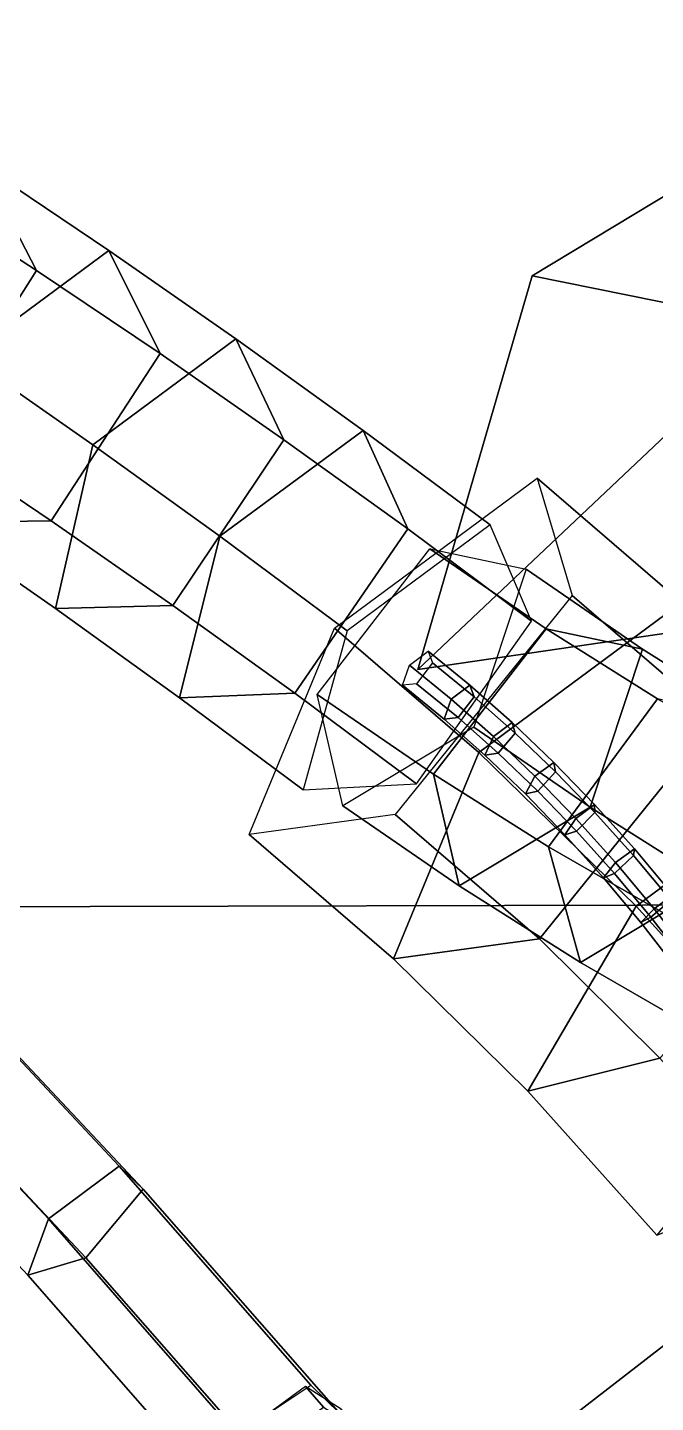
# Model space of a CAD drawing. Header units: metres. Extents: x -219 to 389, y -251 to 301.
# Drawn here: x 182.34 to 194.3, y -8.87 to 17.31 of the extents above; entities that cross this region are included whole.
import ezdxf

# ---------------------------------------------------------------- set-up
doc = ezdxf.new("R2010")
doc.units = ezdxf.units.M

msp = doc.modelspace()

# ---------------------------------------------------------------- linework, layer by layer
at = {"layer": 'Breeder_1InfInt', "color": 3}
for points in [[(186.2427, -9.5873, 644.2787), (186.5888, -9.9828, 644.017), (187.9809, -8.9605, 644.313), (187.6348, -8.565, 644.5747)], [(187.6348, -8.565, 644.5747), (187.9809, -8.9605, 644.313), (188.6609, -9.3947, 645.8686), (188.3148, -8.9992, 646.1303)]]:
    msp.add_3dface(points, dxfattribs=at)
at = {"layer": 'Breeder_1Pdncle', "color": 3}
for points in [[(178.8586, -1.2363, 649.1536), (182.7423, -5.3774, 646.9498), (184.0909, -4.3697, 647.4361), (180.1407, -0.16, 649.6718)], [(180.1407, -0.16, 649.6718), (184.0909, -4.3697, 647.4361), (184.5452, -4.8103, 649.0701), (180.4867, -0.489, 651.3578)], [(180.4867, -0.489, 651.3578), (184.5452, -4.8103, 649.0701), (183.4534, -6.1156, 649.5988), (179.3949, -1.7943, 651.8865)], [(178.4003, -2.2406, 650.5145), (182.3506, -6.4503, 648.2788), (182.7423, -5.3774, 646.9498), (178.8586, -1.2363, 649.1536)], [(179.3949, -1.7943, 651.8865), (183.4534, -6.1156, 649.5988), (182.3506, -6.4503, 648.2788), (178.4003, -2.2406, 650.5145)], [(182.7423, -5.3774, 646.9498), (186.3287, -9.4792, 644.2291), (187.7392, -8.5397, 644.6747), (184.0909, -4.3697, 647.4361)], [(184.0909, -4.3697, 647.4361), (187.7392, -8.5397, 644.6747), (188.2943, -9.0915, 646.2426), (184.5452, -4.8103, 649.0701)], [(184.5452, -4.8103, 649.0701), (188.2943, -9.0915, 646.2426), (187.2024, -10.3968, 646.7712), (183.4534, -6.1156, 649.5988)], [(182.3506, -6.4503, 648.2788), (185.9989, -10.6203, 645.5174), (186.3287, -9.4792, 644.2291), (182.7423, -5.3774, 646.9498)], [(183.4534, -6.1156, 649.5988), (187.2024, -10.3968, 646.7712), (185.9989, -10.6203, 645.5174), (182.3506, -6.4503, 648.2788)]]:
    msp.add_3dface(points, dxfattribs=at)
at = {"layer": 'Breeder_2Pdncle', "color": 3}
for points in [[(192.0489, 8.7274, 696.1778), (194.7961, 6.3618, 697.6472), (190.9367, 3.5065, 700.2661), (188.1895, 5.8721, 698.7968)], [(192.7159, 6.4921, 691.3322), (195.4631, 4.1265, 692.8015), (194.7961, 6.3618, 697.6472), (192.0489, 8.7274, 696.1778)], [(189.3454, 2.3218, 690.9197), (192.0926, -0.04376, 692.3891), (195.4631, 4.1265, 692.8015), (192.7159, 6.4921, 691.3322)], [(194.7961, 6.3618, 697.6472), (197.7923, 3.4364, 698.873), (193.9328, 0.5811, 701.492), (190.9367, 3.5065, 700.2661)], [(188.1895, 5.8721, 698.7968), (190.9367, 3.5065, 700.2661), (189.3112, -0.4247, 696.9761), (186.5639, 1.9408, 695.5067)], [(192.0926, -0.04376, 692.3891), (194.383, -2.3189, 693.2838), (198.0221, 1.6038, 693.8223), (195.4631, 4.1265, 692.8015)], [(190.9367, 3.5065, 700.2661), (193.9328, 0.5811, 701.492), (191.8702, -2.9474, 697.9968), (189.3112, -0.4247, 696.9761)], [(197.7923, 3.4364, 698.873), (200.6727, 0.2515, 699.6455), (196.8133, -2.6038, 702.2645), (193.9328, 0.5811, 701.492)], [(186.5639, 1.9408, 695.5067), (189.3112, -0.4247, 696.9761), (192.0926, -0.04376, 692.3891), (189.3454, 2.3218, 690.9197)], [(193.9328, 0.5811, 701.492), (196.8133, -2.6038, 702.2645), (194.3273, -5.6893, 698.6284), (191.8702, -2.9474, 697.9968)], [(189.3112, -0.4247, 696.9761), (191.8702, -2.9474, 697.9968), (194.383, -2.3189, 693.2838), (192.0926, -0.04376, 692.3891)], [(191.8702, -2.9474, 697.9968), (194.3273, -5.6893, 698.6284), (196.58, -4.7886, 693.8289), (194.383, -2.3189, 693.2838)]]:
    msp.add_3dface(points, dxfattribs=at)
at = {"layer": 'Breeder_Intrnd', "color": 3}
for points in [[(180.163, 14.2103, 683.9211), (182.5125, 12.6844, 685.7197), (181.476, 14.6901, 688.7745), (179.0639, 16.2559, 686.927)], [(181.476, 14.6901, 688.7745), (183.8926, 13.06438, 690.5634), (181.1666, 11.04762, 692.4131), (178.75, 12.6733, 690.6243)], [(182.5125, 12.6844, 685.7197), (184.8663, 11.1002, 687.4614), (183.8926, 13.06438, 690.5634), (181.476, 14.6901, 688.7745)], [(178.1683, 10.9779, 683.8858), (180.4793, 9.4765, 685.6545), (182.5125, 12.6844, 685.7197), (180.163, 14.2103, 683.9211)], [(183.8926, 13.06438, 690.5634), (186.3124, 11.3797, 692.2925), (183.5863, 9.363, 694.1424), (181.1666, 11.04762, 692.4131)], [(184.8663, 11.1002, 687.4614), (187.2232, 9.4586, 689.1448), (186.3124, 11.3797, 692.2925), (183.8926, 13.06438, 690.5634)], [(180.4793, 9.4765, 685.6545), (182.7946, 7.9178, 687.3671), (184.8663, 11.1002, 687.4614), (182.5125, 12.6844, 685.7197)], [(186.3124, 11.3797, 692.2925), (188.7337, 9.6372, 693.9611), (186.0077, 7.6205, 695.8109), (183.5863, 9.363, 694.1424)], [(187.2232, 9.4586, 689.1448), (189.5816, 7.7607, 690.7692), (188.7337, 9.6372, 693.9611), (186.3124, 11.3797, 692.2925)], [(181.1666, 11.04762, 692.4131), (183.5863, 9.363, 694.1424), (182.878, 6.2439, 692.0934), (180.5211, 7.8855, 690.4099)], [(182.7946, 7.9178, 687.3671), (185.1128, 6.3027, 689.0225), (187.2232, 9.4586, 689.1448), (184.8663, 11.1002, 687.4614)], [(178.1673, 9.4697, 688.6683), (180.5211, 7.8855, 690.4099), (182.7946, 7.9178, 687.3671), (180.4793, 9.4765, 685.6545)], [(185.1128, 6.3027, 689.0225), (187.4325, 4.6322, 690.6197), (189.5816, 7.7607, 690.7692), (187.2232, 9.4586, 689.1448)], [(188.7337, 9.6372, 693.9611), (191.1553, 7.8379, 695.5679), (188.4293, 5.8211, 697.4177), (186.0077, 7.6205, 695.8109)], [(189.5816, 7.7607, 690.7692), (191.9402, 6.00745, 692.3335), (191.1553, 7.8379, 695.5679), (188.7337, 9.6372, 693.9611)], [(183.5863, 9.363, 694.1424), (186.0077, 7.6205, 695.8109), (185.2364, 4.546, 693.7178), (182.878, 6.2439, 692.0934)], [(180.5211, 7.8855, 690.4099), (182.878, 6.2439, 692.0934), (185.1128, 6.3027, 689.0225), (182.7946, 7.9178, 687.3671)], [(186.0077, 7.6205, 695.8109), (188.4293, 5.8211, 697.4177), (187.595, 2.7927, 695.282), (185.2364, 4.546, 693.7178)], [(187.4325, 4.6322, 690.6197), (189.7524, 2.9072, 692.1578), (191.9402, 6.00745, 692.3335), (189.5816, 7.7607, 690.7692)], [(190.0011, 7.3817, 696.4831), (192.2176, 5.8597, 698.0434), (190.0732, 3.08892, 698.3869), (187.8566, 4.6109, 696.8266)], [(191.8345, 6.9964, 693.5025), (194.0511, 5.4743, 695.0628), (192.2176, 5.8597, 698.0434), (190.0011, 7.3817, 696.4831)], [(190.8403, 3.9838, 691.9761), (193.0569, 2.4617, 693.5364), (194.0511, 5.4743, 695.0628), (191.8345, 6.9964, 693.5025)], [(182.878, 6.2439, 692.0934), (185.2364, 4.546, 693.7178), (187.4325, 4.6322, 690.6197), (185.1128, 6.3027, 689.0225)], [(192.2176, 5.8597, 698.0434), (194.3376, 4.5256, 699.623), (192.2655, 1.7071, 700.0189), (190.0732, 3.08892, 698.3869)], [(194.0511, 5.4743, 695.0628), (196.2434, 4.0926, 696.6948), (194.3376, 4.5256, 699.623), (192.2176, 5.8597, 698.0434)], [(193.0569, 2.4617, 693.5364), (195.3669, 1.0025, 695.2536), (196.2434, 4.0926, 696.6948), (194.0511, 5.4743, 695.0628)], [(185.2364, 4.546, 693.7178), (187.595, 2.7927, 695.282), (189.7524, 2.9072, 692.1578), (187.4325, 4.6322, 690.6197)], [(187.8566, 4.6109, 696.8266), (190.0732, 3.08892, 698.3869), (190.5613, 0.9652, 695.6218), (188.3447, 2.4873, 694.0615)], [(194.3376, 4.5256, 699.623), (196.4608, 3.3077, 701.2898), (194.4612, 0.4456, 701.7411), (192.2655, 1.7071, 700.0189)], [(188.3447, 2.4873, 694.0615), (190.5613, 0.9652, 695.6218), (193.0569, 2.4617, 693.5364), (190.8403, 3.9838, 691.9761)], [(190.0732, 3.08892, 698.3869), (192.2655, 1.7071, 700.0189), (192.8713, -0.494, 697.3391), (190.5613, 0.9652, 695.6218)], [(190.5613, 0.9652, 695.6218), (192.8713, -0.494, 697.3391), (195.3669, 1.0025, 695.2536), (193.0569, 2.4617, 693.5364)], [(192.2655, 1.7071, 700.0189), (194.4612, 0.4456, 701.7411), (195.1851, -1.8267, 699.1514), (192.8713, -0.494, 697.3391)], [(192.8713, -0.494, 697.3391), (195.1851, -1.8267, 699.1514), (197.6806, -0.3302, 697.066), (195.3669, 1.0025, 695.2536)]]:
    msp.add_3dface(points, dxfattribs=at)
at = {"layer": 'Breeder_Leaf', "color": 3}
for points in [[(166.2345, 45.7714, 123.0788), (215.0832, 0.6463, 135.5015), (162.5012, 0.5218, 153.1361)], [(166.2345, 45.7714, 123.0788), (162.5012, 0.5218, 153.1361), (215.0832, 0.6463, 135.5015)], [(225.3758, 27.03698, 104.7662), (215.0832, 0.6463, 135.5015), (166.2345, 45.7714, 123.0788)], [(225.3758, 27.03698, 104.7662), (166.2345, 45.7714, 123.0788), (215.0832, 0.6463, 135.5015)], [(191.3093, -10.2259, 702.9521), (195.6129, -6.8934, 700.2161), (197.8338, -10.0746, 695.3541)], [(191.3093, -10.2259, 702.9521), (197.8338, -10.0746, 695.3541), (195.6129, -6.8934, 700.2161)]]:
    msp.add_3dface(points, dxfattribs=at)
at = {"layer": 'Breeder_Petiole', "color": 3}
for points in [[(189.9742, 5.4313, 694.7055), (190.7677, 4.7856, 695.1709), (190.4087, 4.5201, 695.4145), (189.6152, 5.1658, 694.9491)], [(190.0527, 5.2096, 694.2641), (190.8462, 4.564, 694.7295), (190.7677, 4.7856, 695.1709), (189.9742, 5.4313, 694.7055)], [(189.6152, 5.1658, 694.9491), (190.4087, 4.5201, 695.4145), (190.274, 4.1407, 695.1177), (189.4806, 4.7863, 694.6523)], [(189.7494, 4.8133, 694.2314), (190.5428, 4.1676, 694.6968), (190.8462, 4.564, 694.7295), (190.0527, 5.2096, 694.2641)], [(189.4806, 4.7863, 694.6523), (190.274, 4.1407, 695.1177), (190.5428, 4.1676, 694.6968), (189.7494, 4.8133, 694.2314)], [(190.7677, 4.7856, 695.1709), (191.5719, 4.07459, 695.5808), (191.2129, 3.809, 695.8243), (190.4087, 4.5201, 695.4145)], [(190.8462, 4.564, 694.7295), (191.6257, 3.8738, 695.1259), (191.5719, 4.07459, 695.5808), (190.7677, 4.7856, 695.1709)], [(190.4087, 4.5201, 695.4145), (191.2129, 3.809, 695.8243), (191.0536, 3.4506, 695.5141), (190.274, 4.1407, 695.1177)], [(190.5428, 4.1676, 694.6968), (191.3072, 3.4904, 695.0849), (191.6257, 3.8738, 695.1259), (190.8462, 4.564, 694.7295)], [(190.274, 4.1407, 695.1177), (191.0536, 3.4506, 695.5141), (191.3072, 3.4904, 695.0849), (190.5428, 4.1676, 694.6968)], [(191.5719, 4.07459, 695.5808), (192.3646, 3.3158, 695.9218), (192.0057, 3.05027, 696.1653), (191.2129, 3.809, 695.8243)], [(191.6257, 3.8738, 695.1259), (192.394, 3.1375, 695.4553), (192.3646, 3.3158, 695.9218), (191.5719, 4.07459, 695.5808)], [(191.2129, 3.809, 695.8243), (192.0057, 3.05027, 696.1653), (191.8219, 2.7143, 695.8436), (191.0536, 3.4506, 695.5141)], [(191.3072, 3.4904, 695.0849), (192.0605, 2.7679, 695.4073), (192.394, 3.1375, 695.4553), (191.6257, 3.8738, 695.1259)], [(191.0536, 3.4506, 695.5141), (191.8219, 2.7143, 695.8436), (192.0605, 2.7679, 695.4073), (191.3072, 3.4904, 695.0849)], [(192.3646, 3.3158, 695.9218), (193.1415, 2.5134, 696.1919), (192.7826, 2.2479, 696.4355), (192.0057, 3.05027, 696.1653)], [(192.394, 3.1375, 695.4553), (193.147, 2.359, 695.7162), (193.1415, 2.5134, 696.1919), (192.3646, 3.3158, 695.9218)], [(192.0057, 3.05027, 696.1653), (192.7826, 2.2479, 696.4355), (192.5748, 1.9358, 696.1044), (191.8219, 2.7143, 695.8436)], [(192.0605, 2.7679, 695.4073), (192.7987, 2.00414, 695.6625), (193.147, 2.359, 695.7162), (192.394, 3.1375, 695.4553)], [(191.8219, 2.7143, 695.8436), (192.5748, 1.9358, 696.1044), (192.7987, 2.00414, 695.6625), (192.0605, 2.7679, 695.4073)], [(193.1415, 2.5134, 696.1919), (193.8985, 1.6718, 696.3898), (193.5395, 1.4063, 696.6334), (192.7826, 2.2479, 696.4355)], [(192.7987, 2.00414, 695.6625), (193.5178, 1.2031, 695.8489), (193.8805, 1.5426, 695.907), (193.147, 2.359, 695.7162)], [(193.147, 2.359, 695.7162), (193.8805, 1.5426, 695.907), (193.8985, 1.6718, 696.3898), (193.1415, 2.5134, 696.1919)], [(192.7826, 2.2479, 696.4355), (193.5395, 1.4063, 696.6334), (193.3083, 1.1193, 696.2953), (192.5748, 1.9358, 696.1044)], [(192.5748, 1.9358, 696.1044), (193.3083, 1.1193, 696.2953), (193.5178, 1.2031, 695.8489), (192.7987, 2.00414, 695.6625)], [(193.8985, 1.6718, 696.3898), (194.6313, 0.7956, 696.5145), (194.2724, 0.53, 696.7581), (193.5395, 1.4063, 696.6334)], [(193.8805, 1.5426, 695.907), (194.5905, 0.6926, 696.0267), (194.6313, 0.7956, 696.5145), (193.8985, 1.6718, 696.3898)], [(193.5395, 1.4063, 696.6334), (194.2724, 0.53, 696.7581), (194.0184, 0.2694, 696.415), (193.3083, 1.1193, 696.2953)], [(193.5178, 1.2031, 695.8489), (194.2139, 0.3693, 695.9656), (194.5905, 0.6926, 696.0267), (193.8805, 1.5426, 695.907)], [(193.3083, 1.1193, 696.2953), (194.0184, 0.2694, 696.415), (194.2139, 0.3693, 695.9656), (193.5178, 1.2031, 695.8489)], [(194.6313, 0.7956, 696.5145), (195.3361, -0.1105, 696.5651), (194.9771, -0.376, 696.8087), (194.2724, 0.53, 696.7581)], [(194.2724, 0.53, 696.7581), (194.9771, -0.376, 696.8087), (194.7012, -0.6094, 696.463), (194.0184, 0.2694, 696.415)], [(194.2139, 0.3693, 695.9656), (194.8833, -0.4928, 696.012), (195.2734, -0.1862, 696.0748), (194.5905, 0.6926, 696.0267)], [(194.0184, 0.2694, 696.415), (194.7012, -0.6094, 696.463), (194.8833, -0.4928, 696.012), (194.2139, 0.3693, 695.9656)]]:
    msp.add_3dface(points, dxfattribs=at)
at = {"layer": 'Breeder_Stipule', "color": 3}
for points in [[(196.6909, 11.6205, 691.461), (191.951, 12.5799, 686.6667), (196.9919, 15.6227, 684.0543)], [(196.6909, 11.6205, 691.461), (196.9919, 15.6227, 684.0543), (191.951, 12.5799, 686.6667)], [(189.7745, 5.08243, 694.5619), (191.951, 12.5799, 686.6667), (196.6909, 11.6205, 691.461)], [(189.7745, 5.08243, 694.5619), (196.6909, 11.6205, 691.461), (191.951, 12.5799, 686.6667)], [(196.6909, 11.6205, 691.461), (200.4955, 6.6541, 693.1755), (189.7745, 5.08243, 694.5619)], [(196.6909, 11.6205, 691.461), (189.7745, 5.08243, 694.5619), (200.4955, 6.6541, 693.1755)]]:
    msp.add_3dface(points, dxfattribs=at)

doc.saveas('drawing.dxf')
